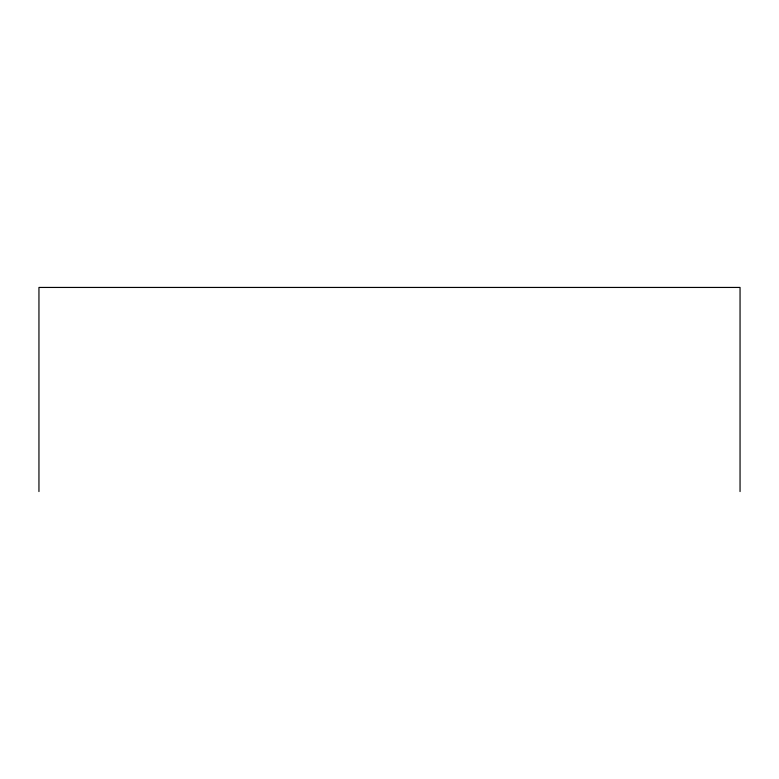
<?xml version="1.0" encoding="UTF-8"?>
<svg xmlns="http://www.w3.org/2000/svg" width="779" height="779" viewBox="0 0 779 779"><rect width="100%" height="100%" fill="white"/><g stroke="black" fill="none" stroke-linecap="round" stroke-linejoin="round"><path stroke-width="1.17" d="M740.05 491.559L740.05 287.441L38.95 287.441L38.95 491.559"/></g></svg>
